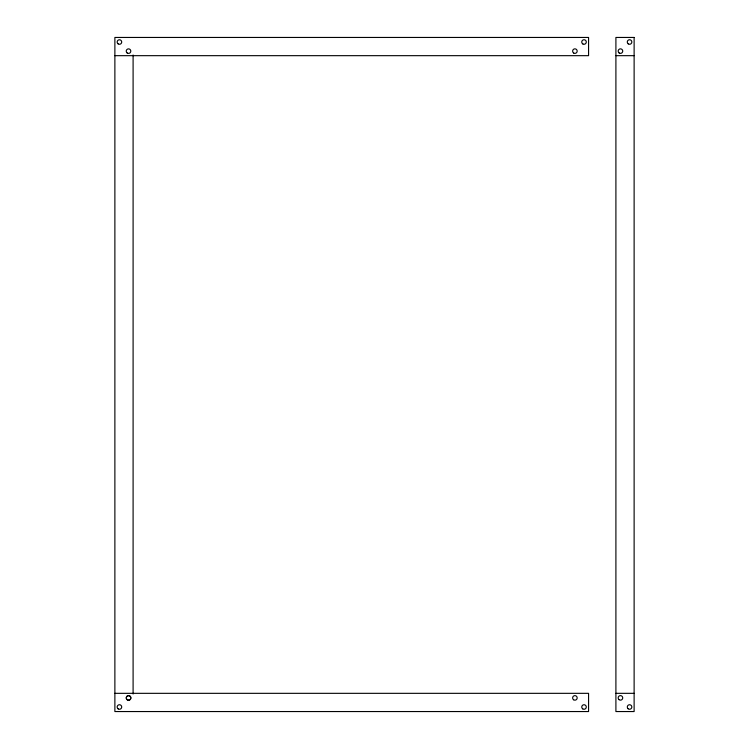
<?xml version="1.0" encoding="UTF-8"?>
<svg xmlns="http://www.w3.org/2000/svg" width="749" height="749" viewBox="0 0 749 749"><rect width="100%" height="100%" fill="white"/><g stroke="black" fill="none" stroke-linecap="round" stroke-linejoin="round"><path stroke-width="1.12" d="M114.878 55.669L588.574 55.669L588.574 37.45L114.878 37.45L114.878 711.55L588.574 711.55L588.574 693.331L114.878 693.331M615.903 55.669L634.122 55.669M615.903 693.331L634.122 693.331M133.097 55.005L133.097 693.995M634.122 37.45L615.903 37.45L615.903 711.55L634.122 711.55L634.122 37.45M118.211 708.919A2.275 2.275 0 0 0 121.713 707.093A2.275 2.275 0 0 0 118.379 704.978A2.275 2.275 0 0 0 118.211 708.919M127.255 699.772A2.275 2.275 0 0 0 130.832 698.115A2.275 2.275 0 0 0 127.611 695.84A2.275 2.275 0 0 0 127.255 699.772M573.594 699.763A2.275 2.275 0 0 0 577.17 698.105A2.275 2.275 0 0 0 573.949 695.83A2.275 2.275 0 0 0 573.594 699.763M582.713 708.863A2.275 2.275 0 0 0 586.289 707.215A2.275 2.275 0 0 0 583.068 704.94A2.275 2.275 0 0 0 582.713 708.863M582.881 43.976A2.275 2.275 0 0 0 586.298 42A2.275 2.275 0 0 0 582.881 40.034A2.275 2.275 0 0 0 582.881 43.976M573.678 53.029A2.275 2.275 0 0 0 577.179 51.222A2.275 2.275 0 0 0 573.865 49.088A2.275 2.275 0 0 0 573.678 53.029M127.208 53.001A2.275 2.275 0 0 0 130.794 51.344A2.275 2.275 0 0 0 127.564 49.069A2.275 2.275 0 0 0 127.208 53.001M118.127 43.882A2.275 2.275 0 0 0 121.703 42.234A2.275 2.275 0 0 0 118.482 39.959A2.275 2.275 0 0 0 118.127 43.882M618.936 699.585A2.275 2.275 0 0 0 622.681 698.349A2.275 2.275 0 0 0 619.741 695.718A2.275 2.275 0 0 0 618.936 699.585M628.121 708.751A2.275 2.275 0 0 0 631.81 707.365A2.275 2.275 0 0 0 628.767 704.865A2.275 2.275 0 0 0 628.121 708.751M619.161 52.982A2.275 2.275 0 0 0 622.728 51.297A2.275 2.275 0 0 0 619.479 49.059A2.275 2.275 0 0 0 619.161 52.982M628.261 43.873A2.275 2.275 0 0 0 631.838 42.197A2.275 2.275 0 0 0 628.598 39.94A2.275 2.275 0 0 0 628.261 43.873M127.405 699.856A2.275 2.275 0 0 0 130.822 697.89A2.275 2.275 0 0 0 127.414 695.915A2.275 2.275 0 0 0 127.405 699.856"/></g></svg>
